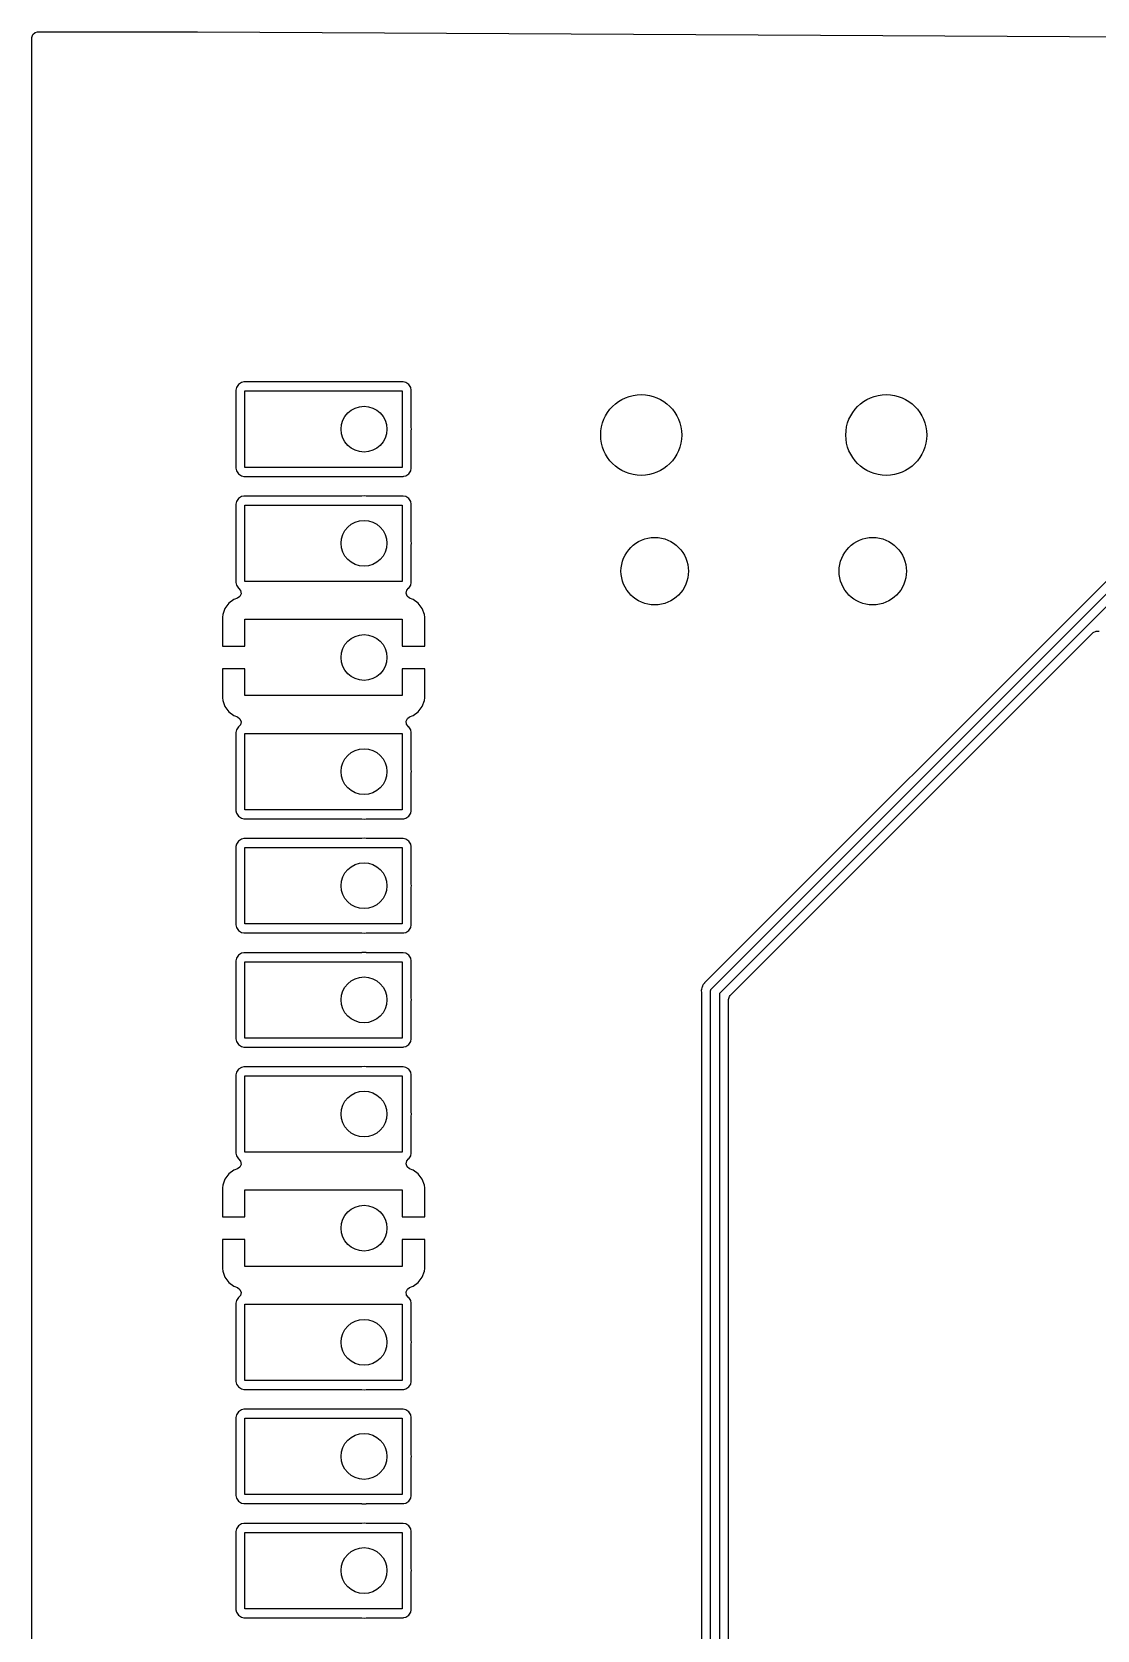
# Model space of a CAD drawing. Extents: x 148 to 304, y -194 to -124.
# Drawn here: x 147.68 to 171.36, y -159.11 to -123.55 of the extents above; entities that cross this region are included whole.
import ezdxf

# ---------------------------------------------------------------- set-up
doc = ezdxf.new("R2010")
doc.units = 0
doc.layers.add('BLACK', color=7, linetype='CONTINUOUS')

msp = doc.modelspace()

# ---------------------------------------------------------------- linework, layer by layer
at = {"layer": 'BLACK', "linetype": 'CONTINUOUS'}
for p, q in [((147.6755, -123.6695), (147.695185, -123.602461)), ((147.6755, -133.254752), (147.6755, -123.6695)), ((147.695185, -123.602461), (147.747989, -123.556706)), ((147.747989, -123.556706), (147.7995, -123.5455)), ((147.7995, -123.5455), (151.353301, -123.5455)), ((151.353301, -123.5455), (151.353963, -123.545501)), ((151.353963, -123.545501), (260.481167, -124.12907)), ((152.221131, -131.45677), (152.2095, -131.515247)), ((152.2095, -131.515247), (152.2095, -133.254752)), ((152.221132, -131.456769), (152.221131, -131.45677)), ((152.265447, -131.390447), (152.221132, -131.456769)), ((152.331769, -131.346132), (152.265447, -131.390447)), ((152.33177, -131.346131), (152.331769, -131.346132)), ((152.390247, -131.3345), (152.33177, -131.346131)), ((155.002299, -131.3345), (152.390247, -131.3345)), ((152.41, -133.235), (152.41, -131.535)), ((152.41, -131.535), (155.91, -131.535)), ((155.014453, -131.333903), (155.002299, -131.3345)), ((155.06, -131.329417), (155.014453, -131.333903)), ((155.105547, -131.333903), (155.06, -131.329417)), ((155.117701, -131.3345), (155.105547, -131.333903)), ((155.929748, -131.3345), (155.117701, -131.3345)), ((155.91, -131.535), (155.91, -133.235)), ((155.929752, -131.3345), (155.929748, -131.3345)), ((155.988229, -131.346131), (155.929752, -131.3345)), ((155.98823, -131.346132), (155.988229, -131.346131)), ((156.054552, -131.390447), (155.98823, -131.346132)), ((156.098867, -131.456769), (156.054552, -131.390447)), ((156.098868, -131.45677), (156.098867, -131.456769)), ((156.110499, -131.515247), (156.098868, -131.45677)), ((156.1105, -131.515249), (156.110499, -131.515247)), ((156.1105, -132.327299), (156.1105, -131.515249)), ((156.111097, -132.339453), (156.1105, -132.327299)), ((156.1105, -132.442699), (156.111097, -132.430545)), ((156.1105, -133.25475), (156.1105, -132.442699)), ((156.115583, -132.385), (156.111097, -132.339453)), ((156.111097, -132.430545), (156.112216, -132.41918)), ((156.112216, -132.41918), (156.115583, -132.385)), ((147.6755, -138.362844), (147.6755, -133.254752)), ((152.2095, -133.254752), (152.221131, -133.313229)), ((152.221131, -133.313229), (152.221132, -133.31323)), ((152.221132, -133.31323), (152.265447, -133.379552)), ((155.91, -133.235), (152.41, -133.235)), ((156.054552, -133.379552), (156.098867, -133.313231)), ((156.098867, -133.313231), (156.098867, -133.313229)), ((156.098867, -133.313229), (156.098868, -133.313229)), ((156.098868, -133.313229), (156.110499, -133.254752)), ((156.110499, -133.254752), (156.1105, -133.25475)), ((152.265447, -133.379552), (152.331769, -133.423867)), ((152.331769, -133.423867), (152.33177, -133.423868)), ((152.33177, -133.423868), (152.390247, -133.435499)), ((152.390247, -133.435499), (152.39025, -133.4355)), ((152.39025, -133.4355), (152.390252, -133.4355)), ((152.390252, -133.4355), (155.002299, -133.4355)), ((155.002299, -133.4355), (155.014453, -133.436097)), ((155.014453, -133.436097), (155.06, -133.440583)), ((155.06, -133.440583), (155.105547, -133.436097)), ((155.105547, -133.436097), (155.117701, -133.4355)), ((155.117701, -133.4355), (155.92975, -133.4355)), ((155.92975, -133.4355), (155.929751, -133.435499)), ((155.929751, -133.435499), (155.944568, -133.432552)), ((155.944568, -133.432552), (155.988229, -133.423868)), ((155.988229, -133.423868), (155.988229, -133.423867)), ((155.988229, -133.423867), (155.988231, -133.423867)), ((155.988231, -133.423867), (156.054552, -133.379552)), ((152.221131, -133.99677), (152.2095, -134.055247)), ((152.2095, -134.055247), (152.2095, -135.794752)), ((152.221132, -133.996769), (152.221131, -133.99677)), ((152.265447, -133.930447), (152.221132, -133.996769)), ((152.331769, -133.886132), (152.265447, -133.930447)), ((152.33177, -133.886131), (152.331769, -133.886132)), ((152.390247, -133.8745), (152.33177, -133.886131)), ((155.002299, -133.8745), (152.390247, -133.8745)), ((155.014453, -133.873903), (155.002299, -133.8745)), ((155.06, -133.869417), (155.014453, -133.873903)), ((155.105547, -133.873903), (155.06, -133.869417)), ((155.117701, -133.8745), (155.105547, -133.873903)), ((155.929748, -133.8745), (155.117701, -133.8745)), ((155.929752, -133.8745), (155.929748, -133.8745)), ((155.988229, -133.886131), (155.929752, -133.8745)), ((155.98823, -133.886132), (155.988229, -133.886131)), ((156.054552, -133.930447), (155.98823, -133.886132)), ((156.098867, -133.996769), (156.054552, -133.930447)), ((156.098868, -133.99677), (156.098867, -133.996769)), ((156.110499, -134.055247), (156.098868, -133.99677)), ((156.1105, -134.055249), (156.110499, -134.055247)), ((156.1105, -134.867299), (156.1105, -134.055249)), ((152.41, -135.775), (152.41, -134.075)), ((152.41, -134.075), (155.91, -134.075)), ((155.91, -134.075), (155.91, -135.775)), ((156.111097, -134.879453), (156.1105, -134.867299)), ((156.1105, -134.982699), (156.111097, -134.970545)), ((156.1105, -135.79475), (156.1105, -134.982699)), ((156.115583, -134.925), (156.111097, -134.879453)), ((156.111097, -134.970545), (156.115583, -134.925)), ((152.2095, -135.794752), (152.221131, -135.853229)), ((155.91, -135.775), (152.41, -135.775)), ((156.098868, -135.853229), (156.110499, -135.794752)), ((156.110499, -135.794752), (156.1105, -135.79475)), ((171.753181, -135.586847), (162.699986, -144.640041)), ((162.794289, -144.829289), (171.99, -135.633578)), ((172.131421, -135.775), (162.965, -144.941421)), ((152.167906, -136.171649), (152.052812, -136.257809)), ((152.167917, -136.171643), (152.167906, -136.171649)), ((152.245618, -136.142662), (152.167917, -136.171643)), ((152.221131, -135.853229), (152.221132, -135.85323)), ((152.221132, -135.85323), (152.265447, -135.919552)), ((152.294533, -136.109343), (152.245618, -136.142662)), ((152.265447, -135.919552), (152.271175, -135.923379)), ((152.271175, -135.923379), (152.31598, -135.976991)), ((152.324687, -136.046316), (152.294533, -136.109343)), ((152.31598, -135.976991), (152.324687, -136.046316)), ((155.994031, -136.035327), (156.008883, -135.967054)), ((156.018448, -136.100791), (155.994031, -136.035327)), ((156.008883, -135.967054), (156.048826, -135.923377)), ((156.074381, -136.142663), (156.018448, -136.100791)), ((156.048826, -135.923377), (156.054552, -135.919552)), ((156.054552, -135.919552), (156.098867, -135.853231)), ((156.152087, -136.171646), (156.074381, -136.142663)), ((156.098867, -135.853231), (156.098867, -135.853229)), ((156.098867, -135.853229), (156.098868, -135.853229)), ((156.152093, -136.171649), (156.152087, -136.171646)), ((156.267187, -136.257809), (156.152093, -136.171649)), ((151.916401, -136.507627), (151.91, -136.567155)), ((151.916403, -136.50762), (151.916401, -136.507627)), ((151.966645, -136.372913), (151.916403, -136.50762)), ((151.966649, -136.372906), (151.966645, -136.372913)), ((152.052809, -136.257812), (151.966649, -136.372906)), ((152.052812, -136.257809), (152.052809, -136.257812)), ((156.26719, -136.257812), (156.267187, -136.257809)), ((156.35335, -136.372906), (156.26719, -136.257812)), ((156.353354, -136.372913), (156.35335, -136.372906)), ((156.403596, -136.50762), (156.353354, -136.372913)), ((156.403598, -136.507627), (156.403596, -136.50762)), ((156.409999, -136.567155), (156.403598, -136.507627)), ((151.91, -136.567155), (151.91, -137.215)), ((152.41, -137.215), (152.41, -136.615)), ((152.41, -136.615), (155.91, -136.615)), ((155.91, -136.615), (155.91, -137.215)), ((156.41, -136.567172), (156.409999, -136.567155)), ((156.41, -137.215), (156.41, -136.567172)), ((165.644971, -142.545), (171.278319, -136.911652)), ((171.278319, -136.911652), (171.339642, -136.878167)), ((171.339642, -136.878167), (171.409334, -136.883151)), ((151.91, -137.215), (152.41, -137.215)), ((155.91, -137.215), (156.41, -137.215)), ((152.41, -137.715), (151.91, -137.715)), ((151.91, -137.715), (151.91, -138.362844)), ((152.41, -138.315), (152.41, -137.715)), ((156.41, -137.715), (155.91, -137.715)), ((155.91, -137.715), (155.91, -138.315)), ((156.41, -138.362827), (156.41, -137.715)), ((154.21, -138.315), (152.41, -138.315)), ((155.91, -138.315), (154.21, -138.315)), ((147.6755, -143.414752), (147.6755, -138.362844)), ((151.91, -138.362844), (151.916401, -138.422372)), ((151.916401, -138.422372), (151.916403, -138.422379)), ((151.916403, -138.422379), (151.966645, -138.557086)), ((151.966645, -138.557086), (151.966649, -138.557093)), ((151.966649, -138.557093), (152.052809, -138.672187)), ((152.052809, -138.672187), (152.052812, -138.67219)), ((152.052812, -138.67219), (152.167906, -138.75835)), ((156.152093, -138.75835), (156.267187, -138.67219)), ((156.267187, -138.67219), (156.26719, -138.672187)), ((156.26719, -138.672187), (156.35335, -138.557093)), ((156.35335, -138.557093), (156.353354, -138.557086)), ((156.353354, -138.557086), (156.403596, -138.422379)), ((156.403596, -138.422379), (156.403598, -138.422372)), ((156.403598, -138.422372), (156.409999, -138.362844)), ((156.409999, -138.362844), (156.41, -138.362827)), ((152.167906, -138.75835), (152.167913, -138.758354)), ((152.167913, -138.758354), (152.245617, -138.787336)), ((152.265448, -139.010446), (152.221132, -139.076769)), ((152.245617, -138.787336), (152.301551, -138.829207)), ((152.271179, -139.006617), (152.265448, -139.010446)), ((152.311116, -138.962945), (152.271179, -139.006617)), ((152.301551, -138.829207), (152.325968, -138.894672)), ((152.325968, -138.894672), (152.311116, -138.962945)), ((155.995312, -138.883681), (156.025468, -138.820654)), ((156.004018, -138.953006), (155.995312, -138.883681)), ((156.048823, -139.006619), (156.004018, -138.953006)), ((156.025468, -138.820654), (156.074382, -138.787336)), ((156.054551, -139.010446), (156.048823, -139.006619)), ((156.098867, -139.076769), (156.054551, -139.010446)), ((156.074382, -138.787336), (156.152086, -138.758354)), ((156.152086, -138.758354), (156.152093, -138.75835)), ((152.221131, -139.07677), (152.2095, -139.135247)), ((152.2095, -139.135247), (152.2095, -140.874752)), ((152.221132, -139.076769), (152.221131, -139.07677)), ((152.41, -140.855), (152.41, -139.155)), ((152.41, -139.155), (155.91, -139.155)), ((155.91, -139.155), (155.91, -140.855)), ((156.098868, -139.07677), (156.098867, -139.076769)), ((156.110499, -139.135247), (156.098868, -139.07677)), ((156.1105, -139.135249), (156.110499, -139.135247)), ((156.1105, -139.947299), (156.1105, -139.135249)), ((156.111097, -139.959453), (156.1105, -139.947299)), ((156.1105, -140.062699), (156.111097, -140.050545)), ((156.1105, -140.87475), (156.1105, -140.062699)), ((156.115583, -140.005), (156.111097, -139.959453)), ((156.111097, -140.050545), (156.111851, -140.042888)), ((156.111851, -140.042888), (156.115583, -140.005)), ((152.2095, -140.874752), (152.221131, -140.933229)), ((152.221131, -140.933229), (152.221132, -140.93323)), ((152.221132, -140.93323), (152.265447, -140.999552)), ((152.265447, -140.999552), (152.331769, -141.043867)), ((152.331769, -141.043867), (152.33177, -141.043868)), ((152.33177, -141.043868), (152.390247, -141.055499)), ((152.390247, -141.055499), (152.39025, -141.0555)), ((152.39025, -141.0555), (152.390252, -141.0555)), ((152.390252, -141.0555), (155.002299, -141.0555)), ((155.91, -140.855), (152.41, -140.855)), ((155.002299, -141.0555), (155.014453, -141.056097)), ((155.014453, -141.056097), (155.06, -141.060583)), ((155.06, -141.060583), (155.105547, -141.056097)), ((155.105547, -141.056097), (155.117701, -141.0555)), ((155.117701, -141.0555), (155.92975, -141.0555)), ((155.92975, -141.0555), (155.929751, -141.055499)), ((155.929751, -141.055499), (155.944568, -141.052552)), ((155.944568, -141.052552), (155.988229, -141.043868)), ((155.988229, -141.043868), (155.988229, -141.043867)), ((155.988229, -141.043867), (155.988231, -141.043867)), ((155.988231, -141.043867), (156.054552, -140.999552)), ((156.054552, -140.999552), (156.098867, -140.933231)), ((156.098867, -140.933231), (156.098867, -140.933229)), ((156.098867, -140.933229), (156.098868, -140.933229)), ((156.098868, -140.933229), (156.110499, -140.874752)), ((156.110499, -140.874752), (156.1105, -140.87475)), ((152.331769, -141.506132), (152.265447, -141.550447)), ((152.33177, -141.506131), (152.331769, -141.506132)), ((152.390247, -141.4945), (152.33177, -141.506131)), ((155.002299, -141.4945), (152.390247, -141.4945)), ((155.014453, -141.493903), (155.002299, -141.4945)), ((155.06, -141.489417), (155.014453, -141.493903)), ((155.105547, -141.493903), (155.06, -141.489417)), ((155.117701, -141.4945), (155.105547, -141.493903)), ((155.929748, -141.4945), (155.117701, -141.4945)), ((155.929752, -141.4945), (155.929748, -141.4945)), ((155.988229, -141.506131), (155.929752, -141.4945)), ((155.98823, -141.506132), (155.988229, -141.506131)), ((156.054552, -141.550447), (155.98823, -141.506132)), ((152.221131, -141.61677), (152.2095, -141.675247)), ((152.2095, -141.675247), (152.2095, -143.414752)), ((152.221132, -141.616769), (152.221131, -141.61677)), ((152.265447, -141.550447), (152.221132, -141.616769)), ((152.41, -143.395), (152.41, -141.695)), ((152.41, -141.695), (155.91, -141.695)), ((155.91, -141.695), (155.91, -143.395)), ((156.098867, -141.616769), (156.054552, -141.550447)), ((156.098868, -141.61677), (156.098867, -141.616769)), ((156.110499, -141.675247), (156.098868, -141.61677)), ((156.1105, -141.675249), (156.110499, -141.675247)), ((156.1105, -142.487299), (156.1105, -141.675249)), ((156.111097, -142.499453), (156.1105, -142.487299)), ((156.1105, -142.602699), (156.111097, -142.590545)), ((156.1105, -143.41475), (156.1105, -142.602699)), ((156.115583, -142.545), (156.111097, -142.499453)), ((156.111097, -142.590545), (156.112149, -142.579863)), ((156.112149, -142.579863), (156.115583, -142.545)), ((163.201819, -144.988152), (165.644971, -142.545)), ((147.6755, -145.954752), (147.6755, -143.414752)), ((152.2095, -143.414752), (152.221131, -143.473229)), ((152.221131, -143.473229), (152.221132, -143.47323)), ((152.221132, -143.47323), (152.265447, -143.539552)), ((152.265447, -143.539552), (152.331769, -143.583867)), ((152.331769, -143.583867), (152.33177, -143.583868)), ((152.33177, -143.583868), (152.390247, -143.595499)), ((152.390247, -143.595499), (152.39025, -143.5955)), ((152.39025, -143.5955), (152.390252, -143.5955)), ((152.390252, -143.5955), (155.002299, -143.5955)), ((155.91, -143.395), (152.41, -143.395)), ((155.002299, -143.5955), (155.014453, -143.596097)), ((155.014453, -143.596097), (155.06, -143.600583)), ((155.06, -143.600583), (155.105547, -143.596097)), ((155.105547, -143.596097), (155.117701, -143.5955)), ((155.117701, -143.5955), (155.92975, -143.5955)), ((155.92975, -143.5955), (155.929751, -143.595499)), ((155.929751, -143.595499), (155.944568, -143.592552)), ((155.944568, -143.592552), (155.988229, -143.583868)), ((155.988229, -143.583868), (155.988229, -143.583867)), ((155.988229, -143.583867), (155.988231, -143.583867)), ((155.988231, -143.583867), (156.054552, -143.539552)), ((156.054552, -143.539552), (156.098867, -143.473231)), ((156.098867, -143.473231), (156.098867, -143.473229)), ((156.098867, -143.473229), (156.098868, -143.473229)), ((156.098868, -143.473229), (156.110499, -143.414752)), ((156.110499, -143.414752), (156.1105, -143.41475)), ((152.221131, -144.15677), (152.2095, -144.215247)), ((152.2095, -144.215247), (152.2095, -145.954752)), ((152.221132, -144.156769), (152.221131, -144.15677)), ((152.265447, -144.090447), (152.221132, -144.156769)), ((152.331769, -144.046132), (152.265447, -144.090447)), ((152.33177, -144.046131), (152.331769, -144.046132)), ((152.390247, -144.0345), (152.33177, -144.046131)), ((155.002299, -144.0345), (152.390247, -144.0345)), ((152.41, -145.935), (152.41, -144.235)), ((152.41, -144.235), (155.91, -144.235)), ((155.014453, -144.033903), (155.002299, -144.0345)), ((155.06, -144.029417), (155.014453, -144.033903)), ((155.105547, -144.033903), (155.06, -144.029417)), ((155.117701, -144.0345), (155.105547, -144.033903)), ((155.929748, -144.0345), (155.117701, -144.0345)), ((155.91, -144.235), (155.91, -145.935)), ((155.929752, -144.0345), (155.929748, -144.0345)), ((155.988229, -144.046131), (155.929752, -144.0345)), ((155.98823, -144.046132), (155.988229, -144.046131)), ((156.054552, -144.090447), (155.98823, -144.046132)), ((156.098867, -144.156769), (156.054552, -144.090447)), ((156.098868, -144.15677), (156.098867, -144.156769)), ((156.110499, -144.215247), (156.098868, -144.15677)), ((156.1105, -144.215249), (156.110499, -144.215247)), ((156.1105, -144.885882), (156.1105, -144.215249)), ((162.605083, -144.739067), (162.602578, -144.745533)), ((162.623085, -144.719319), (162.605083, -144.739066)), ((162.605083, -144.739066), (162.605083, -144.739067)), ((162.629746, -144.710911), (162.623085, -144.719319)), ((162.632827, -144.7072), (162.629746, -144.710911)), ((162.645574, -144.694453), (162.632827, -144.7072)), ((162.649522, -144.690318), (162.645574, -144.694453)), ((162.680767, -144.656044), (162.649522, -144.690318)), ((162.687035, -144.651312), (162.680767, -144.656044)), ((162.699986, -144.640041), (162.687035, -144.651312)), ((156.1105, -145.027299), (156.1105, -144.885882)), ((156.111097, -145.039453), (156.1105, -145.027299)), ((156.115583, -145.085), (156.111097, -145.039453)), ((156.111851, -145.122888), (156.115583, -145.085)), ((162.561206, -144.879141), (162.559621, -144.885877)), ((162.559621, -144.885877), (162.559621, -144.885882)), ((162.559621, -144.885882), (162.563311, -144.912333)), ((162.5645, -144.850751), (162.561206, -144.879141)), ((162.563311, -144.912333), (162.5645, -144.929464)), ((162.574151, -144.818913), (162.5645, -144.843826)), ((162.5645, -144.843826), (162.5645, -144.850751)), ((162.5645, -144.929464), (162.5645, -176.132861)), ((162.579228, -144.802517), (162.574151, -144.818913)), ((162.585343, -144.77652), (162.579228, -144.802517)), ((162.585345, -144.776515), (162.585343, -144.77652)), ((162.589259, -144.770802), (162.585345, -144.776515)), ((162.602578, -144.745533), (162.589259, -144.770802)), ((162.765, -144.9), (162.767493, -144.892326)), ((162.765, -176.2), (162.765, -144.9)), ((162.766231, -144.884357), (162.776861, -144.863492)), ((162.767493, -144.892326), (162.766231, -144.884357)), ((162.776861, -144.863492), (162.784098, -144.841221)), ((162.784098, -144.841221), (162.790626, -144.836478)), ((162.790626, -144.836478), (162.794289, -144.829289)), ((162.965, -144.941421), (162.965, -176.158578)), ((163.1655, -145.075833), (163.185185, -145.008794)), ((163.1655, -151.062844), (163.1655, -145.075833)), ((163.185185, -145.008794), (163.201819, -144.988152)), ((156.1105, -145.142699), (156.111097, -145.130545)), ((156.1105, -145.95475), (156.1105, -145.142699)), ((156.111097, -145.130545), (156.111851, -145.122888)), ((147.6755, -151.062844), (147.6755, -145.954752)), ((152.2095, -145.954752), (152.221131, -146.013229)), ((152.221131, -146.013229), (152.221132, -146.01323)), ((152.221132, -146.01323), (152.265447, -146.079552)), ((152.265447, -146.079552), (152.331769, -146.123867)), ((152.331769, -146.123867), (152.33177, -146.123868)), ((152.33177, -146.123868), (152.390247, -146.135499)), ((152.390247, -146.135499), (152.39025, -146.1355)), ((152.39025, -146.1355), (152.390252, -146.1355)), ((152.390252, -146.1355), (155.002299, -146.1355)), ((155.91, -145.935), (152.41, -145.935)), ((155.002299, -146.1355), (155.014453, -146.136097)), ((155.014453, -146.136097), (155.06, -146.140583)), ((155.06, -146.140583), (155.105547, -146.136097)), ((155.105547, -146.136097), (155.117701, -146.1355)), ((155.117701, -146.1355), (155.92975, -146.1355)), ((155.92975, -146.1355), (155.929751, -146.135499)), ((155.929751, -146.135499), (155.944568, -146.132552)), ((155.944568, -146.132552), (155.988229, -146.123868)), ((155.988229, -146.123868), (155.988229, -146.123867)), ((155.988229, -146.123867), (155.988231, -146.123867)), ((155.988231, -146.123867), (156.054552, -146.079552)), ((156.054552, -146.079552), (156.098867, -146.013231)), ((156.098867, -146.013231), (156.098867, -146.013229)), ((156.098867, -146.013229), (156.098868, -146.013229)), ((156.098868, -146.013229), (156.110499, -145.954752)), ((156.110499, -145.954752), (156.1105, -145.95475)), ((152.221131, -146.69677), (152.2095, -146.755247)), ((152.2095, -146.755247), (152.2095, -148.494752)), ((152.221132, -146.696769), (152.221131, -146.69677)), ((152.265447, -146.630447), (152.221132, -146.696769)), ((152.331769, -146.586132), (152.265447, -146.630447)), ((152.33177, -146.586131), (152.331769, -146.586132)), ((152.390247, -146.5745), (152.33177, -146.586131)), ((155.002299, -146.5745), (152.390247, -146.5745)), ((152.41, -148.475), (152.41, -146.775)), ((152.41, -146.775), (155.91, -146.775)), ((155.014453, -146.573903), (155.002299, -146.5745)), ((155.06, -146.569417), (155.014453, -146.573903)), ((155.105547, -146.573903), (155.06, -146.569417)), ((155.117701, -146.5745), (155.105547, -146.573903)), ((155.929748, -146.5745), (155.117701, -146.5745)), ((155.91, -146.775), (155.91, -148.475)), ((155.929752, -146.5745), (155.929748, -146.5745)), ((155.988229, -146.586131), (155.929752, -146.5745)), ((155.98823, -146.586132), (155.988229, -146.586131)), ((156.054552, -146.630447), (155.98823, -146.586132)), ((156.098867, -146.696769), (156.054552, -146.630447)), ((156.098868, -146.69677), (156.098867, -146.696769)), ((156.110499, -146.755247), (156.098868, -146.69677)), ((156.1105, -146.755249), (156.110499, -146.755247)), ((156.1105, -147.567299), (156.1105, -146.755249)), ((156.111097, -147.579453), (156.1105, -147.567299)), ((156.115583, -147.625), (156.111097, -147.579453)), ((156.1105, -147.682699), (156.111097, -147.670545)), ((156.1105, -148.49475), (156.1105, -147.682699)), ((156.111097, -147.670545), (156.115583, -147.625)), ((152.2095, -148.494752), (152.221131, -148.553229)), ((152.221131, -148.553229), (152.221132, -148.55323)), ((152.221132, -148.55323), (152.265447, -148.619552)), ((152.265447, -148.619552), (152.271175, -148.623379)), ((152.271175, -148.623379), (152.31598, -148.676991)), ((155.91, -148.475), (152.41, -148.475)), ((156.008883, -148.667054), (156.048826, -148.623377)), ((156.048826, -148.623377), (156.054552, -148.619552)), ((156.054552, -148.619552), (156.098867, -148.553231)), ((156.098867, -148.553231), (156.098867, -148.553229)), ((156.098867, -148.553229), (156.098868, -148.553229)), ((156.098868, -148.553229), (156.110499, -148.494752)), ((156.110499, -148.494752), (156.1105, -148.49475)), ((152.052809, -148.957812), (151.966649, -149.072906)), ((152.052812, -148.957809), (152.052809, -148.957812)), ((152.167906, -148.871649), (152.052812, -148.957809)), ((152.167917, -148.871643), (152.167906, -148.871649)), ((152.245618, -148.842662), (152.167917, -148.871643)), ((152.294533, -148.809343), (152.245618, -148.842662)), ((152.324687, -148.746316), (152.294533, -148.809343)), ((152.31598, -148.676991), (152.324687, -148.746316)), ((155.994031, -148.735327), (156.008883, -148.667054)), ((156.018448, -148.800791), (155.994031, -148.735327)), ((156.074381, -148.842663), (156.018448, -148.800791)), ((156.152087, -148.871646), (156.074381, -148.842663)), ((156.152093, -148.871649), (156.152087, -148.871646)), ((156.267187, -148.957809), (156.152093, -148.871649)), ((156.26719, -148.957812), (156.267187, -148.957809)), ((156.35335, -149.072906), (156.26719, -148.957812)), ((151.916401, -149.207627), (151.91, -149.267155)), ((151.91, -149.267155), (151.91, -149.915)), ((151.916403, -149.20762), (151.916401, -149.207627)), ((151.966645, -149.072913), (151.916403, -149.20762)), ((151.966649, -149.072906), (151.966645, -149.072913)), ((152.41, -149.915), (152.41, -149.315)), ((152.41, -149.315), (155.91, -149.315)), ((155.91, -149.315), (155.91, -149.915)), ((156.353354, -149.072913), (156.35335, -149.072906)), ((156.403596, -149.20762), (156.353354, -149.072913)), ((156.403598, -149.207627), (156.403596, -149.20762)), ((156.409999, -149.267155), (156.403598, -149.207627)), ((156.41, -149.267172), (156.409999, -149.267155)), ((156.41, -149.915), (156.41, -149.267172)), ((151.91, -149.915), (152.41, -149.915)), ((155.91, -149.915), (156.41, -149.915)), ((152.41, -150.415), (151.91, -150.415)), ((151.91, -150.415), (151.91, -151.062844)), ((152.41, -151.015), (152.41, -150.415)), ((156.41, -150.415), (155.91, -150.415)), ((155.91, -150.415), (155.91, -151.015)), ((156.41, -151.062827), (156.41, -150.415)), ((147.6755, -156.114752), (147.6755, -151.062844)), ((151.91, -151.062844), (151.916401, -151.122372)), ((151.916401, -151.122372), (151.916403, -151.122379)), ((151.916403, -151.122379), (151.966645, -151.257086)), ((154.21, -151.015), (152.41, -151.015)), ((155.91, -151.015), (154.21, -151.015)), ((156.353354, -151.257086), (156.403596, -151.122379)), ((156.403596, -151.122379), (156.403598, -151.122372)), ((156.403598, -151.122372), (156.409999, -151.062844)), ((156.409999, -151.062844), (156.41, -151.062827)), ((163.1655, -155.244999), (163.1655, -151.062844)), ((151.966645, -151.257086), (151.966649, -151.257093)), ((151.966649, -151.257093), (152.052809, -151.372187)), ((152.052809, -151.372187), (152.052812, -151.37219)), ((152.052812, -151.37219), (152.167906, -151.45835)), ((152.167906, -151.45835), (152.167913, -151.458354)), ((152.167913, -151.458354), (152.245617, -151.487336)), ((152.245617, -151.487336), (152.301551, -151.529207)), ((156.025468, -151.520654), (156.074382, -151.487336)), ((156.074382, -151.487336), (156.152086, -151.458354)), ((156.152086, -151.458354), (156.152093, -151.45835)), ((156.152093, -151.45835), (156.267187, -151.37219)), ((156.267187, -151.37219), (156.26719, -151.372187)), ((156.26719, -151.372187), (156.35335, -151.257093)), ((156.35335, -151.257093), (156.353354, -151.257086)), ((152.221131, -151.77677), (152.2095, -151.835247)), ((152.2095, -151.835247), (152.2095, -153.574752)), ((152.221132, -151.776769), (152.221131, -151.77677)), ((152.265448, -151.710446), (152.221132, -151.776769)), ((152.271179, -151.706617), (152.265448, -151.710446)), ((152.311116, -151.662945), (152.271179, -151.706617)), ((152.301551, -151.529207), (152.325968, -151.594672)), ((152.325968, -151.594672), (152.311116, -151.662945)), ((155.995312, -151.583681), (156.025468, -151.520654)), ((156.004018, -151.653006), (155.995312, -151.583681)), ((156.048823, -151.706619), (156.004018, -151.653006)), ((156.054551, -151.710446), (156.048823, -151.706619)), ((156.098867, -151.776769), (156.054551, -151.710446)), ((156.098868, -151.77677), (156.098867, -151.776769)), ((156.110499, -151.835247), (156.098868, -151.77677)), ((156.1105, -151.835249), (156.110499, -151.835247)), ((156.1105, -152.647299), (156.1105, -151.835249)), ((152.41, -153.555), (152.41, -151.855)), ((152.41, -151.855), (155.91, -151.855)), ((155.91, -151.855), (155.91, -153.555)), ((156.111097, -152.659453), (156.1105, -152.647299)), ((156.1105, -152.762699), (156.111097, -152.750545)), ((156.1105, -153.57475), (156.1105, -152.762699)), ((156.115583, -152.705), (156.111097, -152.659453)), ((156.111097, -152.750545), (156.111863, -152.742766)), ((156.111863, -152.742766), (156.115583, -152.705)), ((152.2095, -153.574752), (152.221131, -153.633229)), ((155.91, -153.555), (152.41, -153.555)), ((156.098868, -153.633229), (156.110499, -153.574752)), ((156.110499, -153.574752), (156.1105, -153.57475)), ((152.221131, -153.633229), (152.221132, -153.63323)), ((152.221132, -153.63323), (152.265447, -153.699552)), ((152.265447, -153.699552), (152.331769, -153.743867)), ((152.331769, -153.743867), (152.33177, -153.743868)), ((152.33177, -153.743868), (152.390247, -153.755499)), ((152.390247, -153.755499), (152.39025, -153.7555)), ((152.39025, -153.7555), (152.390252, -153.7555)), ((152.390252, -153.7555), (155.002299, -153.7555)), ((155.002299, -153.7555), (155.014453, -153.756097)), ((155.014453, -153.756097), (155.06, -153.760583)), ((155.06, -153.760583), (155.105547, -153.756097)), ((155.105547, -153.756097), (155.117701, -153.7555)), ((155.117701, -153.7555), (155.92975, -153.7555)), ((155.92975, -153.7555), (155.929751, -153.755499)), ((155.929751, -153.755499), (155.945609, -153.752345)), ((155.945609, -153.752345), (155.988229, -153.743868)), ((155.988229, -153.743868), (155.988229, -153.743867)), ((155.988229, -153.743867), (155.988231, -153.743867)), ((155.988231, -153.743867), (156.054552, -153.699552)), ((156.054552, -153.699552), (156.098867, -153.633231)), ((156.098867, -153.633231), (156.098867, -153.633229)), ((156.098867, -153.633229), (156.098868, -153.633229)), ((152.221131, -154.31677), (152.2095, -154.375247)), ((152.221132, -154.316769), (152.221131, -154.31677)), ((152.265447, -154.250447), (152.221132, -154.316769)), ((152.331769, -154.206132), (152.265447, -154.250447)), ((152.33177, -154.206131), (152.331769, -154.206132)), ((152.390247, -154.1945), (152.33177, -154.206131)), ((155.002299, -154.1945), (152.390247, -154.1945)), ((155.014453, -154.193903), (155.002299, -154.1945)), ((155.06, -154.189417), (155.014453, -154.193903)), ((155.105547, -154.193903), (155.06, -154.189417)), ((155.117701, -154.1945), (155.105547, -154.193903)), ((155.929748, -154.1945), (155.117701, -154.1945)), ((155.929752, -154.1945), (155.929748, -154.1945)), ((155.988229, -154.206131), (155.929752, -154.1945)), ((155.98823, -154.206132), (155.988229, -154.206131)), ((156.054552, -154.250447), (155.98823, -154.206132)), ((156.098867, -154.316769), (156.054552, -154.250447)), ((156.098868, -154.31677), (156.098867, -154.316769)), ((156.110499, -154.375247), (156.098868, -154.31677)), ((152.2095, -154.375247), (152.2095, -156.114752)), ((152.41, -156.095), (152.41, -154.395)), ((152.41, -154.395), (155.91, -154.395)), ((155.91, -154.395), (155.91, -156.095)), ((156.1105, -154.375249), (156.110499, -154.375247)), ((156.1105, -155.187299), (156.1105, -154.375249)), ((156.111097, -155.199453), (156.1105, -155.187299)), ((156.1105, -155.302699), (156.111097, -155.290545)), ((156.1105, -156.11475), (156.1105, -155.302699)), ((156.115583, -155.245), (156.111097, -155.199453)), ((156.111097, -155.290545), (156.111863, -155.282766)), ((156.111863, -155.282766), (156.115583, -155.245)), ((163.1655, -157.784999), (163.1655, -155.244999)), ((147.6755, -158.654752), (147.6755, -156.114752)), ((152.2095, -156.114752), (152.221131, -156.173229)), ((155.91, -156.095), (152.41, -156.095)), ((156.098868, -156.173229), (156.110499, -156.114752)), ((156.110499, -156.114752), (156.1105, -156.11475)), ((152.221131, -156.173229), (152.221132, -156.17323)), ((152.221132, -156.17323), (152.265447, -156.239552)), ((152.265447, -156.239552), (152.331769, -156.283867)), ((152.331769, -156.283867), (152.33177, -156.283868)), ((152.33177, -156.283868), (152.390247, -156.295499)), ((152.390247, -156.295499), (152.39025, -156.2955)), ((152.39025, -156.2955), (152.390252, -156.2955)), ((152.390252, -156.2955), (155.002299, -156.2955)), ((155.002299, -156.2955), (155.014453, -156.296097)), ((155.014453, -156.296097), (155.06, -156.300583)), ((155.06, -156.300583), (155.105547, -156.296097)), ((155.105547, -156.296097), (155.117701, -156.2955)), ((155.117701, -156.2955), (155.92975, -156.2955)), ((155.92975, -156.2955), (155.929751, -156.295499)), ((155.929751, -156.295499), (155.944568, -156.292552)), ((155.944568, -156.292552), (155.988229, -156.283868)), ((155.988229, -156.283868), (155.988229, -156.283867)), ((155.988229, -156.283867), (155.988231, -156.283867)), ((155.988231, -156.283867), (156.054552, -156.239552)), ((156.054552, -156.239552), (156.098867, -156.173231)), ((156.098867, -156.173231), (156.098867, -156.173229)), ((156.098867, -156.173229), (156.098868, -156.173229)), ((152.265447, -156.790447), (152.221132, -156.856769)), ((152.331769, -156.746132), (152.265447, -156.790447)), ((152.33177, -156.746131), (152.331769, -156.746132)), ((152.390247, -156.7345), (152.33177, -156.746131)), ((155.002299, -156.7345), (152.390247, -156.7345)), ((155.014453, -156.733903), (155.002299, -156.7345)), ((155.06, -156.729417), (155.014453, -156.733903)), ((155.105547, -156.733903), (155.06, -156.729417)), ((155.117701, -156.7345), (155.105547, -156.733903)), ((155.929748, -156.7345), (155.117701, -156.7345)), ((155.929752, -156.7345), (155.929748, -156.7345)), ((155.988229, -156.746131), (155.929752, -156.7345)), ((155.98823, -156.746132), (155.988229, -156.746131)), ((156.054552, -156.790447), (155.98823, -156.746132)), ((156.098867, -156.856769), (156.054552, -156.790447)), ((152.221131, -156.85677), (152.2095, -156.915247)), ((152.2095, -156.915247), (152.2095, -158.654752)), ((152.221132, -156.856769), (152.221131, -156.85677)), ((152.41, -158.635), (152.41, -156.935)), ((152.41, -156.935), (155.91, -156.935)), ((155.91, -156.935), (155.91, -158.635)), ((156.098868, -156.85677), (156.098867, -156.856769)), ((156.110499, -156.915247), (156.098868, -156.85677)), ((156.1105, -156.915249), (156.110499, -156.915247)), ((156.1105, -157.727299), (156.1105, -156.915249)), ((156.111097, -157.739453), (156.1105, -157.727299)), ((156.1105, -157.842699), (156.111097, -157.830545)), ((156.1105, -158.65475), (156.1105, -157.842699)), ((156.115583, -157.785), (156.111097, -157.739453)), ((156.111097, -157.830545), (156.111863, -157.822766)), ((156.111863, -157.822766), (156.115583, -157.785)), ((163.1655, -162.115), (163.1655, -157.784999)), ((147.6755, -163.762844), (147.6755, -158.654752)), ((152.2095, -158.654752), (152.221131, -158.713229)), ((152.221131, -158.713229), (152.221132, -158.71323)), ((152.221132, -158.71323), (152.265447, -158.779552)), ((152.265447, -158.779552), (152.331769, -158.823867)), ((152.331769, -158.823867), (152.33177, -158.823868)), ((152.33177, -158.823868), (152.390247, -158.835499)), ((152.390247, -158.835499), (152.39025, -158.8355)), ((152.39025, -158.8355), (152.390252, -158.8355)), ((152.390252, -158.8355), (155.002299, -158.8355)), ((155.91, -158.635), (152.41, -158.635)), ((155.002299, -158.8355), (155.014453, -158.836097)), ((155.014453, -158.836097), (155.06, -158.840583)), ((155.06, -158.840583), (155.105547, -158.836097)), ((155.105547, -158.836097), (155.117701, -158.8355)), ((155.117701, -158.8355), (155.92975, -158.8355)), ((155.92975, -158.8355), (155.929751, -158.835499)), ((155.929751, -158.835499), (155.944568, -158.832552)), ((155.944568, -158.832552), (155.988229, -158.823868)), ((155.988229, -158.823868), (155.988229, -158.823867)), ((155.988229, -158.823867), (155.988231, -158.823867)), ((155.988231, -158.823867), (156.054552, -158.779552)), ((156.054552, -158.779552), (156.098867, -158.713231)), ((156.098867, -158.713231), (156.098867, -158.713229)), ((156.098867, -158.713229), (156.098868, -158.713229)), ((156.098868, -158.713229), (156.110499, -158.654752)), ((156.110499, -158.654752), (156.1105, -158.65475))]:
    msp.add_line(p, q, dxfattribs=at)
at = {"layer": 'BLACK'}
for centre, radius in [((155.06, -132.385), 0.51), ((161.225, -132.515), 0.9), ((166.675, -132.515), 0.9), ((155.06, -134.925), 0.51), ((161.525, -135.545), 0.75), ((166.375, -135.545), 0.75), ((155.06, -137.465), 0.51), ((155.06, -140.005), 0.51), ((155.06, -142.545), 0.51), ((155.06, -145.085), 0.51), ((155.06, -147.625), 0.51), ((155.06, -150.165), 0.51), ((155.06, -152.705), 0.51), ((155.06, -155.245), 0.51), ((155.06, -157.785), 0.51)]:
    msp.add_circle(centre, radius, dxfattribs=at)

doc.saveas('drawing.dxf')
